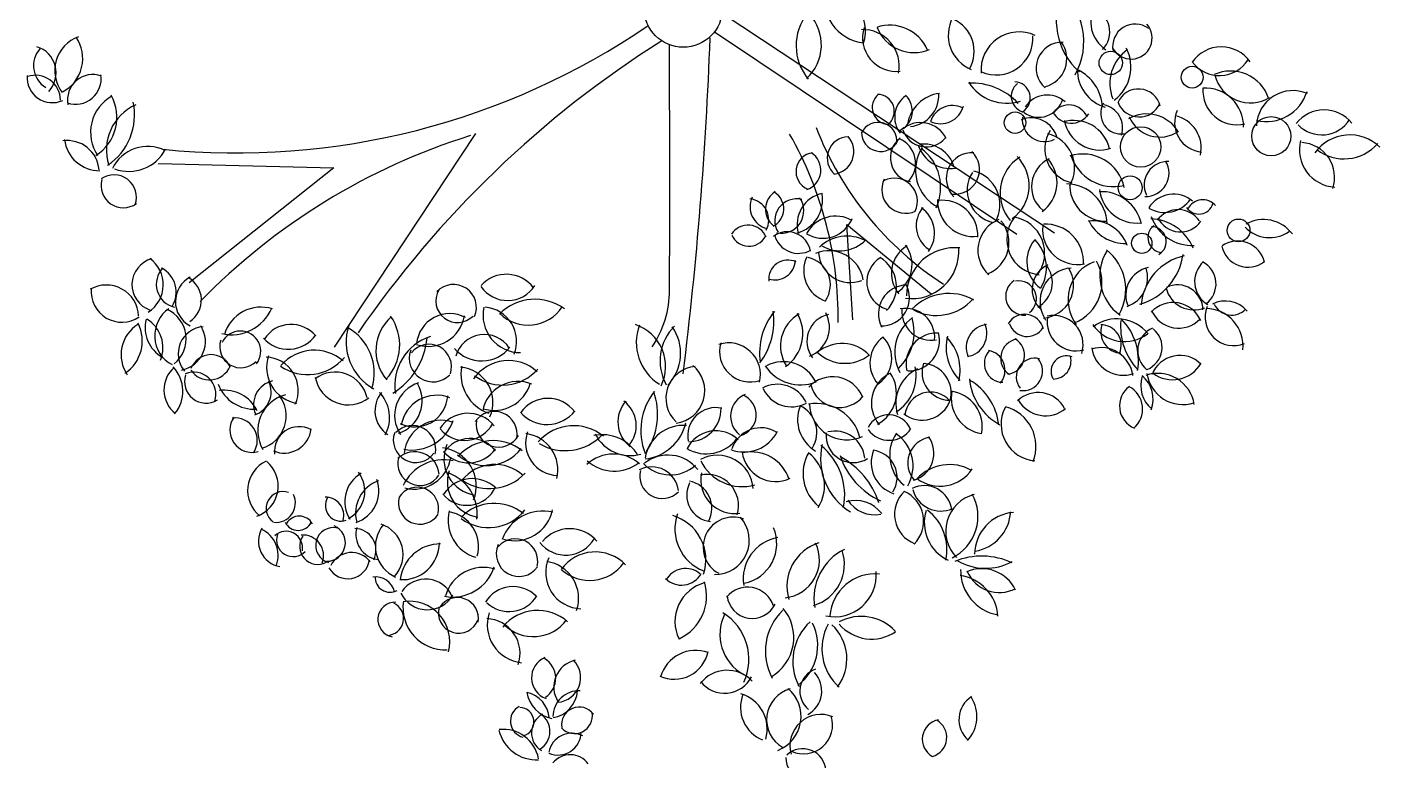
# Model space of a CAD drawing. Header units: inches. Extents: x 13 to 261, y -112 to -47.
# Drawn here: x 110.444 to 114.148, y -60.052 to -58.044 of the extents above; entities that cross this region are included whole.
import ezdxf

# ---------------------------------------------------------------- set-up
doc = ezdxf.new("R2010")
doc.units = ezdxf.units.IN
doc.header["$MEASUREMENT"] = 0

msp = doc.modelspace()

# ---------------------------------------------------------------- linework, layer by layer
for p, q in [((113.2566, -58.6085), (112.3466, -58.0067)), ((112.326, -58.0569), (113.1532, -58.6111)), ((111.6717, -58.3354), (111.2849, -58.9204)), ((110.8024, -58.4179), (111.2838, -58.4293)), ((111.2838, -58.4293), (110.8873, -58.7441)), ((112.7044, -58.845), (112.6877, -58.5843)), ((112.6877, -58.5843), (112.9194, -58.7742))]:
    msp.add_line(p, q)
for centre, radius in [((112.2404, -57.9925), 0.1071), ((113.4108, -58.1424), 0.032), ((113.6337, -58.1814), 0.0298), ((113.1486, -58.306), 0.0294), ((113.8502, -58.3428), 0.0535), ((113.4926, -58.3722), 0.0553), ((113.464, -58.4839), 0.0327), ((113.7608, -58.6006), 0.031), ((113.4958, -58.6359), 0.0278)]:
    msp.add_circle(centre, radius)
for centre, radius, start, end in [((112.7473, -57.9663), 0.1218, 165.8084, 263.7047), ((112.6249, -58.0541), 0.1143, 342.6836, 88.3907), ((113.446, -58.028), 0.1843, 152.3561, 228.9521), ((113.1483, -58.0841), 0.1886, 331.2159, 50.5889), ((112.6934, -58.095), 0.144, 141.9575, 219.5008), ((113.4472, -58.0296), 0.0912, 149.4649, 237.0435), ((113.3391, -58.0577), 0.0688, 315.479, 71.8146), ((111.0156, -56.3879), 2.0009, 264.2549, 304.3429), ((112.4945, -58.0932), 0.124, 312.3624, 42.9865), ((112.8061, -58.1508), 0.1117, 22.8087, 108.8949), ((113.0665, -58.0665), 0.1007, 151.7253, 248.1106), ((112.9403, -58.1109), 0.0965, 330.1451, 66.2369), ((113.4776, -58.0977), 0.0618, 53.2187, 191.0606), ((113.4663, -58.0742), 0.0576, 208.7195, 41.0805), ((110.6182, -58.1633), 0.0987, 110.053, 217.5534), ((110.4931, -58.1302), 0.1029, 297.5482, 34.7106), ((101.6238, -57.6766), 10.6975, 352.93227, 357.87062), ((112.7321, -58.151), 0.0998, 348.7058, 92.2133), ((112.8236, -58.0732), 0.0924, 162.4743, 276.4571), ((112.8717, -58.0065), 0.1075, 201.4164, 293.3583), ((113.1601, -58.1622), 0.1047, 65.4039, 184.3961), ((113.097, -58.0745), 0.1008, 246.5105, 3.7517), ((110.5313, -58.1497), 0.0701, 139.103, 238.5749), ((110.4487, -58.1693), 0.0745, 317.0259, 72.8667), ((113.7109, -60.5051), 2.8656, 122.2619, 145.4796), ((-29.6026, -58.4714), 141.8058, 359.881826, 0.152975), ((113.2775, -58.1567), 0.0711, 87.9021, 229.1162), ((113.2116, -58.1311), 0.0788, 285.0729, 36.0171), ((113.521, -58.1986), 0.1127, 124.6816, 201.7568), ((113.3548, -58.1538), 0.1112, 305.92, 27.9527), ((113.7135, -58.1945), 0.0961, 35.0059, 145.8364), ((113.7085, -58.084), 0.0928, 216.3872, 327.4319), ((110.5127, -58.182), 0.0691, 175.5874, 294.3195), ((110.4662, -58.245), 0.0689, 0.9694, 107.7614), ((110.5761, -58.1851), 0.0704, 251.6855, 8.5072), ((110.6237, -58.2435), 0.0693, 70.0866, 190.892), ((113.4253, -58.1617), 0.106, 178.5074, 253.7444), ((113.2694, -58.2679), 0.1183, 1.9911, 64.4245), ((113.739, -58.2741), 0.1096, 18.8098, 114.3601), ((113.7931, -58.1509), 0.1006, 194.171, 301.4433), ((112.8039, -58.2643), 0.0463, 129.8928, 267.9042), ((112.7715, -58.2749), 0.0466, 307.7271, 89.6902), ((112.9535, -58.3256), 0.1004, 96.4083, 171.1687), ((112.8541, -58.2308), 0.0859, 275.5454, 3.5754), ((113.03, -58.3716), 0.1741, 42.8275, 92.9056), ((113.1263, -58.1282), 0.1242, 212.6525, 287.3082), ((113.1822, -58.2339), 0.044, 127.4653, 260.4726), ((113.1459, -58.2381), 0.0445, 302.5089, 87.0367), ((113.4865, -58.2749), 0.0613, 13.4002, 157.2297), ((113.7568, -58.218), 0.0938, 176.1417, 282.9373), ((113.6702, -58.3156), 0.1042, 358.8125, 93.839), ((113.8357, -58.1853), 0.1178, 257.0821, 342.7736), ((113.9093, -58.3175), 0.0995, 66.3845, 178.0983), ((110.7315, -58.3325), 0.1139, 119.2182, 213.8443), ((110.5663, -58.2913), 0.1233, 302.1679, 29.5601), ((110.7958, -58.3806), 0.1351, 113.818, 197.8666), ((110.5718, -58.2845), 0.1661, 303.8367, 11.9354), ((112.8906, -58.2907), 0.0715, 125.2061, 217.378), ((112.8086, -58.2735), 0.059, 292.6138, 46.5963), ((112.978, -58.3228), 0.0639, 65.0215, 161.56), ((112.9447, -58.2436), 0.065, 245.1406, 344.9172), ((113.2133, -58.2221), 0.0689, 234.6312, 344.0059), ((113.2369, -58.3022), 0.072, 47.5443, 146.6001), ((113.2961, -58.3124), 0.055, 23.2841, 142.2323), ((113.4391, -58.281), 0.0558, 149.7626, 279.1654), ((113.3804, -58.3191), 0.0628, 340.8442, 79.0114), ((113.4885, -58.2281), 0.0621, 201.6948, 335.7426), ((113.1929, -58.366), 0.0734, 15.0637, 111.6193), ((113.2297, -58.2966), 0.0611, 174.7511, 296.6676), ((113.303, -58.2501), 0.0571, 207.4266, 326.9367), ((113.3098, -58.4001), 0.1003, 13.1298, 107.5009), ((113.3811, -58.2817), 0.099, 190.5765, 287.7439), ((113.5091, -58.3834), 0.1015, 30.4018, 119.641), ((113.5448, -58.2545), 0.0907, 203.0014, 303.9636), ((113.6667, -58.3055), 0.0811, 155.7067, 265.0038), ((113.5691, -58.3746), 0.0893, 346.9915, 78.3872), ((113.9948, -58.3681), 0.0972, 38.6377, 141.562), ((113.9887, -58.2495), 0.0897, 223.8193, 327.7803), ((111.6523, -58.838), 1.0121, 359.1652, 29.6805), ((113.4406, -57.9947), 0.8972, 201.1943, 237.0821), ((112.774, -58.3562), 0.0511, 350.8445, 154.641), ((112.7808, -58.3321), 0.0525, 179.7456, 334.0866), ((112.8896, -58.3849), 0.0792, 26.7529, 131.3816), ((112.9058, -58.3043), 0.0679, 198.3697, 319.9157), ((113.3251, -58.3777), 0.0951, 147.9902, 257.1275), ((113.2163, -58.4293), 0.0954, 329.5563, 76.9996), ((114.0653, -58.4577), 0.1183, 45.7488, 143.9166), ((110.5543, -58.4415), 0.0866, 4.5041, 98.3565), ((110.6422, -58.3405), 0.0968, 186.9862, 270.438), ((110.7739, -58.478), 0.1072, 63.7715, 154.2096), ((112.1866, -60.0339), 1.7734, 107.3536, 135.7104), ((112.693, -58.4029), 0.0585, 91.3448, 229.9633), ((112.6454, -58.385), 0.0619, 276.8754, 41.8476), ((112.8739, -58.4018), 0.0665, 126.6303, 259.713), ((112.8039, -58.417), 0.0726, 317.1364, 67.883), ((112.9903, -58.4358), 0.1141, 147.377, 242.7647), ((112.9732, -58.3369), 0.0946, 198.5153, 277.6976), ((112.8976, -58.4523), 0.0881, 16.037, 97.2926), ((112.8111, -58.4828), 0.1339, 335.2611, 52.789), ((114.0296, -58.3798), 0.1024, 165.7594, 266.9884), ((113.9284, -58.4553), 0.0952, 341.1401, 86.4926), ((114.0494, -58.2826), 0.1223, 232.3712, 318.9606), ((110.722, -58.3248), 0.1143, 250.2791, 331.918), ((112.6012, -58.4397), 0.0522, 98.0099, 245.5116), ((112.5608, -58.4359), 0.0561, 288.9299, 57.6907), ((113.0311, -58.4585), 0.0706, 86.2009, 225.0025), ((112.9839, -58.4338), 0.0676, 264.0757, 46.4015), ((113.2241, -58.4984), 0.1162, 122.5271, 220.3854), ((113.0766, -58.4778), 0.111, 305.5647, 45.7418), ((113.2772, -58.4806), 0.0835, 114.587, 230.8853), ((113.1665, -58.4697), 0.0971, 305.3117, 42.2087), ((113.3345, -58.5077), 0.116, 12.2303, 107.8744), ((113.4189, -58.3572), 0.1237, 197.2149, 283.4912), ((113.5668, -58.4766), 0.0645, 87.2715, 205.7976), ((113.5068, -58.4443), 0.0635, 267.8209, 31.5359), ((110.682, -58.5094), 0.0609, 340.4246, 125.4932), ((113.1078, -58.4907), 0.0902, 147.188, 257.9485), ((113.0124, -58.5304), 0.0951, 330.5202, 75.9207), ((110.7075, -58.477), 0.0615, 165.5419, 305.1448), ((112.849, -58.4886), 0.0652, 154.0757, 294.632), ((112.818, -58.5211), 0.0634, 334.9211, 116.0254), ((113.2884, -58.5855), 0.1123, 1.2167, 89.2378), ((113.3969, -58.4769), 0.0985, 177.1684, 271.5311), ((112.4166, -58.5716), 0.0578, 330.4266, 83.6523), ((112.4848, -58.536), 0.0617, 155.1646, 255.5843), ((112.5225, -58.543), 0.0572, 121.8281, 231.2488), ((112.4624, -58.5417), 0.0531, 296.5437, 57.2959), ((112.5507, -58.5742), 0.0598, 76.6028, 211.8197), ((112.5087, -58.5468), 0.0616, 258.0972, 35.3131), ((112.6383, -58.5842), 0.0863, 101.2342, 196.5626), ((112.528, -58.5173), 0.0936, 284.9996, 11.2465), ((112.9489, -58.6165), 0.0983, 358.3783, 97.4403), ((113.0355, -58.5186), 0.099, 178.3903, 277.0417), ((113.3847, -58.6071), 0.1125, 12.3322, 92.937), ((113.4828, -58.4768), 0.1038, 186.794, 275.8222), ((113.5825, -58.5816), 0.0801, 49.7894, 147.602), ((113.559, -58.4663), 0.0854, 238.9673, 325.4585), ((113.6631, -58.5625), 0.0457, 40.5715, 153.6768), ((112.6577, -58.6523), 0.0908, 60.113, 151.3064), ((112.9552, -58.5882), 0.0771, 139.6027, 236.2446), ((112.8442, -58.6077), 0.0842, 323.2298, 54.9138), ((113.6332, -58.5236), 0.1183, 199.2258, 272.8234), ((113.5953, -58.6137), 0.07, 33.9383, 144.4116), ((113.6519, -58.5154), 0.0405, 213.8426, 342.7943), ((112.4175, -58.6398), 0.0538, 22.3007, 147.4004), ((112.6225, -58.5356), 0.0867, 238.6412, 338.0655), ((113.1369, -58.6549), 0.0899, 111.0163, 228.2127), ((113.0402, -58.6338), 0.0918, 291.2464, 40.4603), ((113.223, -58.6252), 0.097, 141.4958, 265.2578), ((113.1295, -58.6632), 0.1003, 323.0588, 80.8604), ((113.3207, -58.5975), 0.0968, 174.4, 280.9823), ((113.232, -58.6879), 0.1043, 356.777, 93.2098), ((113.3614, -58.6746), 0.1, 19.2148, 97.1221), ((113.4506, -58.5249), 0.1115, 205.9185, 271.8359), ((113.5537, -58.6199), 0.0413, 127.8137, 265.4059), ((113.5179, -58.6965), 0.1273, 21.7094, 88.9943), ((113.5221, -58.6311), 0.0406, 299.936, 89.5007), ((113.6014, -58.536), 0.0687, 206.21, 324.7667), ((113.846, -58.5265), 0.094, 223.9734, 304.5717), ((113.829, -58.6694), 0.0986, 36.7047, 119.5904), ((112.4201, -58.593), 0.0511, 203.944, 330.6435), ((112.5254, -58.6684), 0.064, 10.2449, 126.8673), ((112.5554, -58.5963), 0.0672, 195.5712, 299.8381), ((112.688, -58.7246), 0.1083, 62.321, 133.5948), ((112.6697, -58.5585), 0.0979, 239.4914, 315.6368), ((113.2714, -58.6854), 0.0905, 139.404, 234.5071), ((113.1265, -58.7027), 0.1082, 328.6091, 45.3181), ((113.7578, -58.7063), 0.0765, 14.2663, 123.6602), ((112.6577, -58.7107), 0.0877, 154.4654, 251.5682), ((112.6391, -58.7517), 0.0953, 9.3387, 112.7894), ((112.6981, -58.6558), 0.0876, 183.9644, 290.8687), ((112.8971, -58.7183), 0.0869, 120.3299, 220.111), ((112.7763, -58.6947), 0.0904, 303.3837, 36.6267), ((112.8659, -58.6583), 0.129, 262.2465, 4.0776), ((112.9838, -58.7803), 0.1323, 83.9827, 179.5568), ((113.5114, -58.7253), 0.1308, 147.6903, 234.9945), ((113.3139, -58.7627), 0.138, 330.232, 51.9496), ((113.4441, -58.6432), 0.1663, 286.2308, 351.868), ((113.644, -58.8175), 0.1506, 102.3995, 174.8702), ((113.7864, -58.6282), 0.0733, 192.0596, 308.1403), ((110.8041, -58.7491), 0.0733, 105.3507, 251.3304), ((110.7277, -58.7493), 0.0888, 302.5797, 54.2746), ((110.8617, -58.7482), 0.0642, 135.6445, 256.9598), ((110.7778, -58.7698), 0.0743, 328.4187, 62.5851), ((112.5266, -58.7342), 0.0525, 64.3361, 185.9079), ((112.4906, -58.6796), 0.0567, 253.3638, 356.4358), ((112.5663, -58.75), 0.0768, 325.867, 78.1314), ((112.821, -58.7419), 0.0782, 120.9294, 251.8706), ((112.7321, -58.7542), 0.0922, 314.2411, 59.9203), ((113.2693, -58.7619), 0.0738, 114.7438, 229.2188), ((113.1746, -58.7434), 0.0763, 298.612, 38.2182), ((113.3091, -58.7953), 0.092, 94.2725, 213.5917), ((113.2194, -58.7513), 0.0896, 274.7056, 32.6165), ((113.4051, -58.7904), 0.1115, 110.9904, 217.3376), ((113.2684, -58.743), 0.1184, 291.4975, 29.5372), ((113.5284, -58.7774), 0.0765, 101.7943, 203.8945), ((113.4288, -58.7303), 0.0828, 288.6412, 18.4958), ((113.7128, -58.7406), 0.0726, 131.4104, 239.8145), ((113.6313, -58.7471), 0.0677, 306.2506, 63.2879), ((110.9246, -58.7952), 0.0748, 117.3771, 242.4178), ((110.8511, -58.7911), 0.0699, 303.0316, 61.5475), ((111.7559, -58.8138), 0.0931, 36.9669, 137.796), ((112.7829, -58.7852), 0.0769, 267.9512, 30.6687), ((113.1748, -58.7809), 0.0517, 122.959, 273.7854), ((113.1587, -58.7871), 0.0485, 307.8953, 100.0796), ((110.6607, -58.8386), 0.0885, 2.4377, 119.8307), ((110.7033, -58.7678), 0.0842, 174.9759, 304.0726), ((111.6223, -58.7934), 0.0595, 149.6643, 315.5996), ((111.6111, -58.8116), 0.0629, 336.7718, 136.1844), ((111.7593, -58.7039), 0.0886, 214.6286, 327.6549), ((111.9233, -58.7633), 0.2795, 325.9716, 359.8818), ((112.8529, -58.8285), 0.0783, 90.0237, 208.1696), ((112.9673, -58.9127), 0.1394, 60.3388, 136.2981), ((113.6387, -58.7394), 0.0788, 194.3535, 291.8839), ((113.5935, -58.8194), 0.0697, 1.0371, 115.4519), ((110.8825, -58.8888), 0.0895, 124.321, 242.1318), ((110.7909, -58.8974), 0.0882, 308.94, 66.2194), ((111.0031, -58.7661), 0.12, 257.2397, 336.9784), ((111.0839, -58.9147), 0.1041, 72.1091, 164.0118), ((111.7938, -58.8334), 0.1016, 167.306, 270.262), ((111.6896, -58.9046), 0.0944, 338.3663, 85.1209), ((111.8343, -58.9263), 0.1371, 54.0555, 135.0727), ((111.8159, -58.7471), 0.1126, 226.2211, 325.8831), ((112.2969, -58.8484), 0.1914, 323.1907, 8.1398), ((112.8493, -58.8935), 0.0794, 355.4712, 100.9213), ((112.9186, -58.8208), 0.0804, 176.3885, 281.1008), ((112.933, -58.6984), 0.135, 242.5591, 318.4651), ((113.5817, -58.8807), 0.0826, 24.0437, 136.9543), ((113.5965, -58.7874), 0.0809, 203.3028, 316.2264), ((113.7467, -58.8384), 0.0776, 157.8749, 292.9705), ((113.6706, -58.9168), 0.1023, 354.0218, 89.4576), ((113.7243, -58.8732), 0.0792, 40.9523, 116.4145), ((113.7418, -58.7796), 0.053, 205.3874, 316.332), ((110.7984, -58.9405), 0.0974, 121.8182, 214.4738), ((110.6525, -58.903), 0.1066, 303.7061, 26.8733), ((110.861, -58.8663), 0.0942, 166.0955, 240.2577), ((110.7254, -58.921), 0.0902, 337.2213, 59.2542), ((111.1669, -58.9455), 0.0876, 39.8971, 146.4154), ((111.5214, -58.9295), 0.1226, 131.3416, 220.5354), ((111.3275, -58.914), 0.1364, 316.7948, 35.0822), ((111.601, -58.9198), 0.0914, 62.0361, 174.2798), ((111.5426, -58.8181), 0.0999, 251.0994, 350.5251), ((112.0719, -58.9728), 0.1202, 333.7389, 71.9911), ((112.6304, -58.9369), 0.1813, 140.8447, 187.7695), ((112.6074, -58.917), 0.1009, 119.7481, 211.9188), ((112.459, -58.8834), 0.1086, 304.5159, 30.8207), ((112.654, -58.9039), 0.0751, 102.4497, 217.2301), ((112.5549, -58.8654), 0.0855, 291.5777, 27.472), ((112.935, -58.934), 0.1157, 125.1731, 208.4386), ((112.7355, -58.8787), 0.1369, 313.2135, 16.557), ((113.0785, -58.9212), 0.0634, 97.278, 202.2203), ((113.0067, -58.8824), 0.0649, 281.0493, 23.5055), ((113.175, -58.8832), 0.0529, 14.4085, 149.1645), ((113.1818, -58.8399), 0.051, 198.7, 327.9265), ((113.2551, -58.9133), 0.0799, 342.4733, 103.6812), ((113.3165, -58.8502), 0.0802, 171.1835, 284.8509), ((113.4483, -58.8006), 0.1043, 213.602, 307.0882), ((113.4278, -58.9513), 0.1087, 38.5724, 127.0596), ((113.3838, -58.9146), 0.0555, 336.559, 90.5529), ((113.6073, -58.8641), 0.1697, 174.2261, 224.1428), ((113.3256, -58.9564), 0.1609, 350.0915, 44.5425), ((110.9314, -58.9379), 0.074, 94.4607, 219.995), ((110.8528, -58.9048), 0.0792, 279.9199, 32.6538), ((111.0276, -58.9318), 0.0558, 322.043, 153.786), ((111.159, -58.8345), 0.0916, 221.754, 325.6054), ((111.4642, -58.9058), 0.1469, 162.3808, 240.8561), ((111.2523, -58.9905), 0.1418, 342.6104, 61.4801), ((111.3398, -58.8759), 0.2002, 301.8249, 354.5999), ((111.5897, -59.0243), 0.1392, 107.2525, 189.3454), ((111.6956, -58.9669), 0.0814, 32.8373, 164.5492), ((112.2477, -58.9067), 0.136, 159.8317, 237.75), ((112.31, -58.9575), 0.1333, 134.5011, 209.4175), ((112.107, -58.9371), 0.1261, 316.2407, 35.2053), ((112.8376, -58.9633), 0.0861, 125.2431, 222.1423), ((112.7265, -58.9508), 0.0846, 300.9651, 44.4613), ((112.9344, -58.9657), 0.084, 85.9939, 193.0552), ((112.8579, -58.9012), 0.084, 268.0686, 14.2958), ((113.0893, -58.9202), 0.1293, 166.4767, 224.6695), ((112.8674, -58.9836), 0.1309, 347.3511, 43.9802), ((113.4427, -58.8779), 0.0591, 161.8031, 266.1895), ((113.5515, -58.9295), 0.0669, 113.0469, 231.5032), ((113.4861, -58.9206), 0.0651, 292.0601, 50.8119), ((111.0292, -58.9184), 0.0582, 162.3998, 315.3412), ((111.23, -59.0493), 0.1208, 49.1717, 138.9622), ((111.5548, -58.9505), 0.0646, 160.3989, 315.5697), ((111.5441, -58.9739), 0.0617, 341.4612, 141.3969), ((111.6884, -58.8597), 0.0983, 220.853, 321.7971), ((112.3644, -58.9956), 0.0872, 346.3986, 107.7469), ((112.4232, -58.9321), 0.0834, 163.7297, 289.0133), ((112.6746, -59.0158), 0.1055, 43.9809, 129.6471), ((113.1163, -58.9646), 0.0517, 136.9921, 268.8668), ((113.0658, -58.9834), 0.0554, 320.16, 79.4542), ((113.1624, -58.9506), 0.053, 99.834, 237.3352), ((113.1225, -58.9426), 0.0521, 277.0098, 60.1594), ((113.3841, -59.0091), 0.0876, 7.7632, 107.0391), ((113.4447, -58.9101), 0.0868, 187.9473, 289.2122), ((110.9474, -58.9992), 0.0586, 24.4719, 159.8159), ((111.0947, -59.0387), 0.0914, 335.7286, 87.7581), ((111.1989, -58.9755), 0.0995, 161.3008, 260.5467), ((111.2118, -58.8634), 0.1319, 235.5899, 319.787), ((111.7618, -59.0727), 0.116, 47.4628, 145.3531), ((112.2095, -59.0391), 0.0897, 277.4107, 50.369), ((112.5139, -59.0601), 0.1002, 26.0204, 117.1694), ((112.6829, -58.8561), 0.1084, 226.3194, 308.4348), ((112.9701, -58.9893), 0.0761, 160.2411, 270.795), ((112.8928, -59.0457), 0.0811, 345.3814, 84.6822), ((113.2034, -59.0016), 0.0513, 76.0415, 217.2907), ((113.1707, -58.9858), 0.0534, 260.3924, 39.8164), ((113.2896, -58.986), 0.0423, 68.0925, 208.049), ((113.253, -58.9584), 0.049, 270.2471, 14.7699), ((113.6, -59.0245), 0.0817, 45.0648, 158.8959), ((113.5797, -58.9186), 0.0908, 233.5515, 329.8231), ((110.8993, -59.0374), 0.081, 130.4587, 231.9384), ((110.7743, -59.0406), 0.096, 319.8874, 43.6946), ((110.934, -59.0138), 0.0595, 162.5168, 301.2502), ((110.8998, -59.0494), 0.0609, 341.5694, 112.1898), ((110.9428, -58.9485), 0.0614, 214.1403, 337.3347), ((111.2867, -59.0784), 0.0901, 12.2657, 126.94), ((111.3231, -58.9865), 0.0916, 189.9985, 308.081), ((111.6222, -59.0717), 0.0973, 336.033, 85.2211), ((111.7446, -58.9942), 0.1129, 168.7604, 250.894), ((111.7457, -58.8959), 0.128, 233.2553, 318.8995), ((112.2801, -59.0602), 0.0874, 94.6743, 226.9977), ((112.5613, -58.9083), 0.1152, 213.2283, 291.644), ((112.6491, -59.0892), 0.0882, 21.9722, 137.3844), ((112.8457, -59.0734), 0.0904, 114.7704, 220.6336), ((112.7276, -59.0452), 0.0963, 297.487, 34.5213), ((112.9266, -59.0738), 0.1044, 115.5672, 196.8828), ((112.7607, -58.9986), 0.117, 302.3725, 12.0225), ((113.1817, -58.9926), 0.1583, 185.2993, 241.9986), ((113.5743, -59.0258), 0.0814, 161.3162, 231.0164), ((113.4429, -59.062), 0.0837, 339.1591, 49.7337), ((113.5399, -59.0925), 0.1006, 8.888, 109.3789), ((113.6077, -58.9783), 0.0989, 188.1255, 288.2456), ((111.0658, -58.984), 0.1059, 200.8463, 273.8767), ((110.9837, -59.1378), 0.0999, 25.7248, 98.2639), ((111.1299, -59.0773), 0.0661, 102.4101, 202.9358), ((111.0465, -59.0433), 0.0654, 288.5846, 26.355), ((111.4749, -59.094), 0.0787, 140.4607, 236.1762), ((111.3356, -59.1132), 0.1006, 332.0611, 43.6295), ((111.5432, -59.107), 0.0932, 107.0788, 213.7973), ((111.4328, -59.0673), 0.0927, 287.3557, 31.0582), ((111.7875, -59.1118), 0.0978, 67.0427, 170.3931), ((111.7228, -58.9904), 0.1028, 252.5925, 343.5824), ((112.2946, -59.148), 0.1706, 141.3543, 201.7201), ((111.9856, -59.1036), 0.1845, 326.3653, 19.6049), ((112.4981, -59.1087), 0.087, 25.3271, 118.1472), ((112.5368, -58.9976), 0.0858, 204.6477, 298.5019), ((112.6686, -59.0043), 0.081, 193.3576, 322.6497), ((112.9172, -59.1134), 0.0705, 41.8734, 173.9337), ((112.9611, -59.138), 0.098, 348.6053, 83.6617), ((113.073, -59.0591), 0.099, 168.8369, 260.3234), ((112.9428, -59.1506), 0.1623, 6.3138, 59.7989), ((113.2119, -59.1266), 0.0823, 28.0253, 133.2577), ((113.5006, -59.0807), 0.0659, 126.2044, 248.0637), ((113.4293, -59.0895), 0.0688, 310.0646, 62.5979), ((111.1768, -59.1491), 0.1016, 104.3299, 210.2982), ((111.0608, -59.1081), 0.0923, 286.2844, 37.2554), ((111.5047, -59.0472), 0.0912, 244.4857, 356.0565), ((111.5654, -59.1506), 0.0988, 68.7248, 170.3277), ((111.87, -59.1519), 0.0916, 36.865, 144.6715), ((112.1463, -59.1249), 0.085, 137.5708, 232.8585), ((112.0289, -59.1351), 0.0828, 319.2225, 53.7514), ((112.4347, -59.109), 0.0647, 112.6691, 231.5493), ((112.3815, -59.1056), 0.0586, 284.3046, 68.1595), ((112.6529, -59.1185), 0.0996, 158.254, 239.6074), ((112.5255, -59.1533), 0.0806, 328.4151, 64.4705), ((112.6046, -59.1974), 0.1231, 14.0694, 100.2188), ((112.6877, -59.0719), 0.102, 182.2086, 294.8629), ((112.8945, -59.0388), 0.0811, 231.6203, 340.8989), ((113.2322, -59.0206), 0.0872, 211.6065, 309.0147), ((111.0603, -59.147), 0.0612, 144.6107, 285.1235), ((111.0127, -59.1752), 0.0613, 326.6249, 97.2978), ((111.6509, -59.1935), 0.0924, 39.2258, 146.9474), ((111.7229, -59.1587), 0.0627, 349.4336, 146.3287), ((111.8673, -59.0353), 0.0964, 220.7168, 322.4911), ((112.3296, -59.1627), 0.0772, 78.0127, 190.845), ((112.2548, -59.09), 0.0889, 270.7386, 1.6107), ((112.8031, -59.1688), 0.0638, 21.419, 153.1957), ((113.2108, -59.1308), 0.1004, 153.0811, 265.4077), ((113.0938, -59.192), 0.1123, 338.5553, 75.0989), ((111.1477, -59.1362), 0.0739, 246.4081, 354.2065), ((111.1888, -59.2056), 0.0678, 62.1014, 186.4525), ((111.5078, -59.1745), 0.0614, 159.7708, 324.3688), ((111.4988, -59.1985), 0.0638, 347.1314, 135.5453), ((111.4968, -59.0812), 0.1204, 259.8684, 340.6646), ((111.5759, -59.22), 0.1001, 69.9518, 174.4975), ((111.6417, -59.0889), 0.0866, 220.2214, 332.5429), ((111.7351, -59.1317), 0.0619, 169.6409, 330.9782), ((111.8978, -59.1819), 0.0891, 160.5781, 268.8114), ((111.9404, -59.2631), 0.1281, 50.5694, 139.2203), ((112.2409, -59.2409), 0.1066, 85.3444, 170.3377), ((112.1222, -59.0981), 0.1286, 276.2651, 346.959), ((112.3295, -59.2376), 0.0884, 46.1088, 152.8841), ((112.4062, -59.1039), 0.1031, 249.5301, 333.2352), ((112.4527, -59.2242), 0.0833, 58.098, 161.6752), ((112.7053, -59.162), 0.0742, 174.4623, 301.8631), ((112.6558, -59.2316), 0.0818, 5.3018, 103.898), ((112.804, -59.1036), 0.0715, 215.9846, 326.6804), ((111.6572, -59.2578), 0.0877, 37.6596, 146.4604), ((111.6844, -59.2264), 0.0994, 156.5185, 261.8626), ((111.7199, -59.3043), 0.1283, 51.8224, 138.4855), ((111.7962, -59.2568), 0.1009, 346.7283, 82.3403), ((111.9173, -59.0633), 0.1401, 239.3964, 316.6035), ((112.0186, -59.2714), 0.1118, 29.5935, 102.1933), ((112.0958, -59.1078), 0.109, 207.7692, 285.0805), ((112.3034, -59.1068), 0.1053, 239.4388, 323.5185), ((112.7844, -59.2263), 0.1682, 166.3308, 239.1911), ((112.506, -59.3259), 0.1764, 349.3818, 50.8529), ((112.9111, -59.2157), 0.1057, 145.5256, 231.1113), ((112.7618, -59.2456), 0.1077, 329.9503, 55.2978), ((112.9262, -59.2372), 0.0713, 99.6673, 221.8273), ((112.8496, -59.2102), 0.0769, 286.1054, 35.8097), ((111.5049, -59.2738), 0.0674, 4.8821, 133.2546), ((111.5197, -59.238), 0.0608, 164.1668, 328.1289), ((111.5835, -59.3488), 0.1206, 77.3633, 155.7057), ((111.5038, -59.2078), 0.1008, 255.3569, 351.7925), ((111.5686, -59.2998), 0.105, 338.5702, 83.3802), ((111.6519, -59.146), 0.0907, 221.0449, 324.6296), ((111.7014, -59.1237), 0.1206, 228.8987, 322.0094), ((112.0494, -59.32), 0.1074, 48.8348, 133.0623), ((112.1985, -59.3192), 0.1037, 38.2782, 128.4268), ((112.3338, -59.3141), 0.0983, 3.921, 117.9922), ((112.4934, -59.1951), 0.0927, 187.855, 295.1523), ((112.4267, -59.3159), 0.1089, 17.9838, 102.1278), ((112.6844, -59.266), 0.116, 150.0817, 231.1029), ((112.5145, -59.2986), 0.1127, 327.8901, 51.7795), ((112.8671, -59.1518), 0.2078, 198.2301, 245.3678), ((112.5738, -59.408), 0.2108, 16.9945, 62.7294), ((112.8442, -59.236), 0.0894, 157.905, 252.2745), ((112.7511, -59.2766), 0.0747, 327.6907, 82.929), ((111.1358, -59.3125), 0.0884, 114.8194, 231.9752), ((111.0441, -59.3001), 0.0872, 289.0787, 50.2494), ((111.4031, -59.3427), 0.0895, 120.0623, 212.3595), ((111.2835, -59.3142), 0.085, 297.9637, 37.4878), ((111.6924, -59.2884), 0.098, 162.0863, 261.31), ((111.5576, -59.3763), 0.1186, 353.1153, 70.5788), ((111.7243, -59.356), 0.1149, 47.1956, 141.4999), ((111.71, -59.1744), 0.133, 236.4048, 316.9937), ((112.0511, -59.1489), 0.1105, 228.3129, 307.7), ((112.1536, -59.3222), 0.0745, 7.3222, 116.8175), ((112.1828, -59.2727), 0.0616, 165.509, 315.6665), ((112.2051, -59.1666), 0.103, 224.163, 312.1284), ((112.4016, -59.1753), 0.1265, 206.2085, 285.871), ((112.3813, -59.2826), 0.0931, 168.6461, 278.7733), ((112.9693, -59.3638), 0.1223, 60.1208, 137.2656), ((112.9436, -59.1949), 0.1057, 233.2712, 326.3436), ((111.4368, -59.3743), 0.0938, 109.5242, 195.6717), ((111.3162, -59.314), 0.0905, 288.2735, 20.3093), ((111.5117, -59.3625), 0.0589, 347.0994, 146.9153), ((111.6481, -59.2672), 0.0858, 219.4026, 335.7055), ((111.6624, -59.3732), 0.0934, 46.5002, 146.2378), ((112.3224, -59.325), 0.0727, 152.6701, 263.7483), ((112.2434, -59.3609), 0.0753, 331.2974, 79.5892), ((112.3061, -59.3542), 0.0857, 343.4366, 102.838), ((112.9003, -59.3748), 0.0757, 7.054, 115.9891), ((111.1446, -59.3615), 0.0462, 71.4843, 233.4064), ((111.1256, -59.3469), 0.0527, 263.0194, 26.2047), ((111.2609, -59.3805), 0.0499, 344.1727, 91.7471), ((111.3031, -59.3536), 0.0428, 149.074, 289.9275), ((111.5196, -59.3454), 0.0592, 165.235, 327.1528), ((112.7119, -59.4291), 0.0895, 36.8128, 106.6611), ((112.7633, -59.2926), 0.0861, 212.3566, 281.7164), ((112.9055, -59.3771), 0.0867, 133.2599, 248.8257), ((112.8099, -59.3963), 0.0886, 314.7906, 66.5176), ((112.9455, -59.2893), 0.0795, 194.7796, 293.3877), ((113.0622, -59.4234), 0.1033, 104.2764, 224.4013), ((112.9208, -59.3829), 0.1264, 296.1341, 28.8024), ((111.7011, -59.3944), 0.1049, 165.579, 253.9258), ((111.5839, -59.4658), 0.096, 344.4317, 80.4169), ((111.7072, -59.289), 0.1252, 233.0649, 322.305), ((111.7227, -59.4751), 0.1276, 51.1038, 135.0779), ((111.855, -59.4863), 0.1177, 76.3661, 160.0814), ((111.7778, -59.3426), 0.1073, 253.9843, 347.8666), ((112.341, -59.4174), 0.1235, 160.5021, 248.8919), ((113.0139, -59.4002), 0.1137, 162.9121, 244.7518), ((112.8259, -59.4743), 0.1364, 347.8837, 52.4332), ((113.1538, -59.4878), 0.1159, 94.8227, 179.4028), ((113.0206, -59.3635), 0.1164, 279.4697, 356.6173), ((111.1861, -59.3818), 0.0397, 206.5328, 332.7192), ((111.1893, -59.4232), 0.0406, 29.0244, 150.2276), ((111.2826, -59.4625), 0.0486, 77.2859, 253.4352), ((111.265, -59.4557), 0.0502, 268.171, 66.9851), ((111.4139, -59.4322), 0.0699, 164.424, 261.5098), ((111.489, -59.465), 0.0916, 139.7175, 246.7538), ((111.3858, -59.4878), 0.0875, 316.8725, 71.853), ((112.1757, -59.5022), 0.1264, 341.8657, 73.5577), ((112.3767, -59.4671), 0.0819, 68.7975, 241.2726), ((112.3273, -59.4487), 0.0939, 269.0974, 42.5837), ((112.3864, -59.458), 0.1099, 280.6579, 23.4749), ((111.148, -59.4507), 0.0709, 150.5674, 260.1813), ((111.0516, -59.4905), 0.0796, 340.4978, 65.448), ((111.1525, -59.4696), 0.0455, 350.3546, 132.7617), ((111.1723, -59.4477), 0.0456, 161.4327, 316.6731), ((111.2396, -59.4652), 0.0495, 146.277, 298.0239), ((111.1989, -59.4908), 0.0565, 338.3924, 94.9687), ((111.3396, -59.4756), 0.0594, 333.6807, 88.5945), ((111.7805, -59.5061), 0.0615, 347.3357, 138.5133), ((111.9183, -59.3986), 0.0906, 218.3936, 330.0663), ((111.9297, -59.5153), 0.0983, 41.1276, 139.7662), ((112.5199, -59.5545), 0.1156, 100.3224, 188.8573), ((111.3326, -59.5466), 0.0644, 37.9968, 153.5242), ((111.4713, -59.4551), 0.1014, 266.2133, 359.5176), ((111.5748, -59.5684), 0.1099, 89.4012, 173.6058), ((111.7903, -59.4858), 0.0619, 155.9484, 324.7406), ((111.9994, -59.5946), 0.1141, 43.6582, 144.7567), ((112.5089, -59.5023), 0.1042, 275.9793, 25.8867), ((112.6489, -59.5745), 0.1247, 107.414, 196.8245), ((112.5646, -59.5147), 0.1168, 286.2558, 19.1094), ((112.7479, -59.6078), 0.1498, 116.2474, 189.5017), ((111.3218, -59.4945), 0.0595, 209.2912, 352.2856), ((111.6089, -59.4842), 0.1199, 259.2517, 342.0595), ((111.692, -59.6297), 0.1068, 72.6008, 164.1529), ((111.963, -59.5365), 0.0994, 156.2478, 268.3525), ((111.8524, -59.6073), 0.1013, 340.8325, 81.8917), ((111.9837, -59.443), 0.1155, 228.5819, 324.1473), ((112.2466, -59.5866), 0.0608, 49.8585, 151.5045), ((113.0576, -59.6863), 0.1944, 64.554, 112.4305), ((113.068, -59.372), 0.1532, 239.9162, 298.2857), ((111.3979, -59.6024), 0.0535, 13.5305, 98.5186), ((111.4373, -59.5502), 0.0408, 176.2358, 299.1584), ((111.5348, -59.6344), 0.0796, 23.1495, 145.2018), ((112.2356, -59.5098), 0.0617, 224.3289, 331.1839), ((112.1747, -59.6007), 0.1294, 295.0551, 17.0378), ((112.6553, -59.5447), 0.1132, 257.4344, 5.2356), ((112.7655, -59.6645), 0.124, 84.6088, 175.871), ((112.9808, -59.6651), 0.1215, 4.0285, 81.8183), ((113.1224, -59.5317), 0.1227, 178.4656, 260.1846), ((113.0574, -59.6288), 0.1024, 25.249, 113.9414), ((113.1058, -59.4953), 0.0963, 203.6322, 296.9216), ((111.5397, -59.5582), 0.0806, 205.7474, 329.6355), ((111.7744, -59.664), 0.0885, 44.4869, 148.9655), ((112.3276, -59.671), 0.11, 104.6636, 205.935), ((112.4166, -59.6516), 0.0745, 18.5498, 140.6387), ((111.452, -59.6656), 0.0478, 88.7088, 259.5913), ((111.4284, -59.6627), 0.0462, 270.7195, 65.5552), ((111.5886, -59.6329), 0.1158, 171.0267, 272.6088), ((111.4902, -59.7264), 0.1108, 345.62, 98.6935), ((111.6256, -59.6472), 0.0559, 164.1244, 339.796), ((111.6221, -59.6631), 0.0576, 350.7938, 146.9313), ((111.7634, -59.5555), 0.0883, 226.5825, 329.2469), ((112.4292, -59.5935), 0.0691, 186.2842, 334.5449), ((112.4191, -59.7148), 0.1239, 299.8959, 40.0858), ((111.6982, -59.7581), 0.0951, 341.0796, 87.6759), ((111.8084, -59.6794), 0.1048, 162.1608, 263.8999), ((111.8417, -59.7645), 0.1237, 48.4893, 140.6388), ((111.8298, -59.5987), 0.1136, 225.4346, 323.3958), ((112.4653, -59.7064), 0.1247, 152.7348, 241.6307), ((112.27, -59.7744), 0.1499, 335.2074, 58.1662), ((112.6211, -59.7524), 0.156, 134.0194, 208.0779), ((112.6871, -59.7798), 0.1469, 132.5526, 207.843), ((112.7276, -59.7844), 0.1275, 42.7372, 118.1632), ((112.4715, -59.7363), 0.137, 306.9214, 26.2623), ((112.7594, -59.7456), 0.1395, 151.2258, 228.6819), ((112.5613, -59.7732), 0.1269, 322.6739, 47.2742), ((112.7559, -59.6025), 0.1165, 220.4382, 304.1853), ((111.8855, -59.825), 0.0607, 113.9217, 249.8254), ((111.8288, -59.8262), 0.0623, 303.3836, 59.5357), ((111.9609, -59.8502), 0.0751, 102.6856, 211.9043), ((111.8916, -59.8244), 0.0677, 274.9753, 44.91), ((112.2156, -59.7348), 0.0943, 245.2355, 349.0264), ((112.2748, -59.8504), 0.1005, 70.3321, 163.6936), ((112.3606, -59.8978), 0.0934, 43.1283, 142.2393), ((112.3533, -59.7845), 0.0828, 217.9043, 333.0037), ((112.623, -59.8617), 0.0636, 108.855, 231.6394), ((112.5465, -59.8609), 0.0729, 298.3012, 43.5233), ((112.5558, -59.9396), 0.0872, 105.3849, 240.0186), ((112.4629, -59.9306), 0.0998, 291.3415, 50.0503), ((111.8978, -59.8515), 0.0868, 188.3116, 258.4536), ((111.795, -59.9414), 0.0786, 4.8931, 76.7416), ((111.9549, -59.9318), 0.0714, 87.8345, 179.5377), ((111.8703, -59.8545), 0.0807, 279.7826, 355.7888), ((112.492, -59.9059), 0.0951, 158.5243, 248.8441), ((112.3694, -59.9654), 0.1008, 343.914, 73.7059), ((113.0699, -59.9396), 0.0748, 122.3865, 227.9668), ((112.9484, -59.9311), 0.0961, 317.1654, 32.9487), ((111.8122, -59.9435), 0.0452, 117.7193, 256.2858), ((111.7921, -59.9455), 0.0393, 285.9012, 89.3045), ((111.8823, -59.9753), 0.0576, 118.1834, 238.2577), ((111.8186, -59.9716), 0.0567, 301.6623, 54.9047), ((111.9425, -59.9285), 0.0491, 223.3516, 9.4306), ((111.9553, -59.9533), 0.0484, 35.9706, 189.3315), ((112.6178, -60.0105), 0.0853, 67.9273, 195.6783), ((112.5699, -59.9539), 0.0792, 245.2391, 17.627), ((111.8386, -59.9432), 0.1063, 193.5086, 273.0872), ((111.7479, -60.0637), 0.0975, 10.2044, 96.9791), ((112.9486, -59.9931), 0.0538, 99.7108, 240.8548), ((112.9075, -59.988), 0.0542, 285.9682, 60.5063), ((111.9348, -60.0403), 0.0637, 61.7348, 169.0509), ((111.8978, -59.9737), 0.0627, 246.2887, 359.7071), ((111.9307, -60.0965), 0.061, 36.1413, 140.7996), ((112.5828, -60.0422), 0.0621, 181.189, 321.3336), ((112.5675, -60.0827), 0.0636, 3.5274, 133.1826)]:
    msp.add_arc(centre, radius, start, end)

doc.saveas('drawing.dxf')
